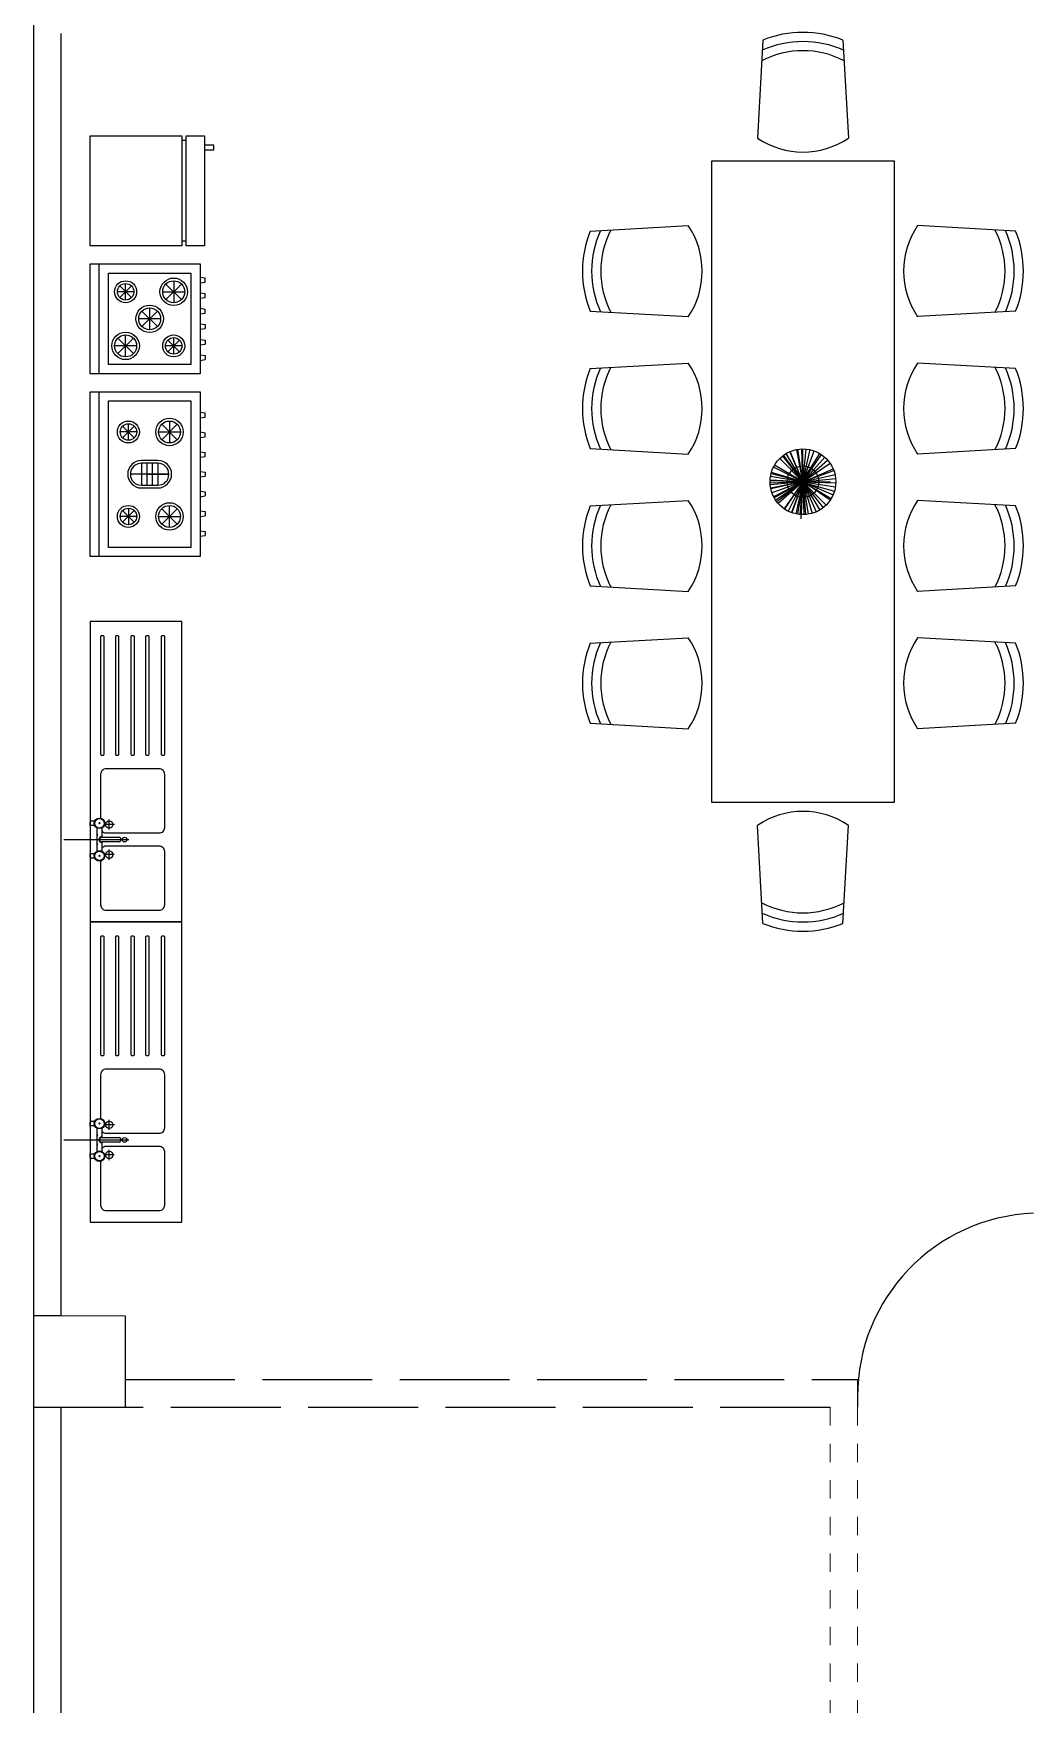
# Model space of a CAD drawing. Header units: millimetres. Extents: x -10 to 320, y -26 to 94.
# Drawn here: x 182.36 to 187.78, y 19.95 to 29.08 of the extents above; entities that cross this region are included whole.
import ezdxf

# ---------------------------------------------------------------- set-up
doc = ezdxf.new("R2010")
doc.units = ezdxf.units.MM
doc.header["$LTSCALE"] = 0.05
doc.linetypes.add('ACAD_ISO02W100', pattern=[15, 12, -3])
doc.layers.add('FUR', color=7, linetype='Continuous')

msp = doc.modelspace()

# ---------------------------------------------------------------- linework, layer by layer
for p, q in [((182.3593, 29.5783), (182.3593, 22.0784)), ((182.5093, 29.0783), (182.5093, 22.0778)), ((182.3593, 25.592), (182.3595, -0.4218)), ((182.5093, 25.592), (182.5093, 22.0778)), ((182.3593, 22.0784), (182.8593, 22.0763)), ((182.8593, 22.0763), (182.8593, 21.5763)), ((186.8592, 21.7284), (186.8592, 21.5784)), ((186.8593, 21.6456), (186.8593, 21.6343)), ((182.3593, 21.5784), (182.8593, 21.5763)), ((182.5093, 21.5778), (182.5093, 19.4284))]:
    msp.add_line(p, q)
at = {"linetype": 'ACAD_ISO02W100'}
for p, q in [((182.3593, 22.0784), (182.5093, 22.0784)), ((182.8593, 21.7284), (186.8592, 21.7284)), ((182.3593, 21.5784), (186.7092, 21.5784)), ((182.3593, 21.5784), (186.7092, 21.5784))]:
    msp.add_line(p, q, dxfattribs=at)
at = {"linetype": 'ACAD_ISO02W100', "lineweight": 13, "ltscale": 0.13}
for p, q in [((186.7092, 21.5784), (186.7092, 19.4284)), ((186.8592, 21.5784), (186.8592, 19.5784))]:
    msp.add_line(p, q, dxfattribs=at)
msp.add_arc((187.8593, 21.6371), 1, 92.26915, 180.16198)
at = {"layer": 'FUR'}
for p, q in [((186.3422, 29.0419), (186.3124, 28.5068)), ((186.7796, 29.0419), (186.8094, 28.5068)), ((183.194, 28.4935), (183.169, 28.4935)), ((183.194, 27.9185), (183.194, 28.5185)), ((183.194, 28.5185), (183.294, 28.5185)), ((183.294, 28.5185), (183.294, 27.9185)), ((186.0609, 28.3804), (186.0609, 24.8804)), ((187.0609, 28.3804), (186.0609, 28.3804)), ((187.0609, 24.8804), (187.0609, 28.3804)), ((185.3995, 27.9991), (185.9345, 28.0288)), ((187.7223, 27.9991), (187.1872, 28.0288)), ((183.194, 27.9435), (183.169, 27.9435)), ((183.294, 27.9185), (183.194, 27.9185)), ((183.269, 27.7469), (183.2974, 27.743)), ((183.2974, 27.7208), (183.2974, 27.743)), ((182.9076, 27.6678), (182.8176, 27.6678)), ((182.8944, 27.636), (182.8308, 27.6996)), ((182.8944, 27.6996), (182.8308, 27.636)), ((182.8626, 27.6228), (182.8626, 27.7128)), ((183.0653, 27.6678), (183.1853, 27.6678)), ((183.0829, 27.7102), (183.1677, 27.6254)), ((183.0829, 27.6254), (183.1677, 27.7102)), ((183.1253, 27.7278), (183.1253, 27.6078)), ((183.269, 27.7169), (183.2974, 27.7208)), ((183.269, 27.6622), (183.2974, 27.6582)), ((183.2974, 27.6361), (183.2974, 27.6582)), ((183.0364, 27.5625), (182.9515, 27.4776)), ((183.0364, 27.4776), (182.9515, 27.5625)), ((182.994, 27.4601), (182.994, 27.5801)), ((183.269, 27.6322), (183.2974, 27.6361)), ((183.269, 27.5774), (183.2974, 27.5735)), ((183.2974, 27.5514), (183.2974, 27.5735)), ((185.3995, 27.5616), (185.9345, 27.5319)), ((187.7223, 27.5616), (187.1872, 27.5319)), ((183.054, 27.5201), (182.934, 27.5201)), ((183.269, 27.5474), (183.2974, 27.5514)), ((183.269, 27.4927), (183.2974, 27.4888)), ((183.269, 27.4627), (183.2974, 27.4666)), ((183.2974, 27.4888), (183.2974, 27.4666)), ((182.9051, 27.3299), (182.8202, 27.4148)), ((182.9051, 27.4148), (182.8202, 27.3299)), ((182.8626, 27.3123), (182.8626, 27.4323)), ((183.1571, 27.4041), (183.0935, 27.3405)), ((183.1571, 27.3405), (183.0935, 27.4041)), ((183.1253, 27.3273), (183.1253, 27.4173)), ((183.269, 27.408), (183.2974, 27.404)), ((183.269, 27.378), (183.2974, 27.3819)), ((183.2974, 27.404), (183.2974, 27.3819)), ((182.9226, 27.3723), (182.8026, 27.3723)), ((183.1703, 27.3723), (183.0803, 27.3723)), ((183.269, 27.3232), (183.2974, 27.3193)), ((183.269, 27.2932), (183.2974, 27.2971)), ((183.2974, 27.3193), (183.2974, 27.2971)), ((185.3995, 27.2491), (185.9345, 27.2788)), ((187.7223, 27.2491), (187.1872, 27.2788)), ((183.269, 27.01), (183.2974, 27.006)), ((182.9098, 26.934), (182.8462, 26.8704)), ((182.9098, 26.8704), (182.8462, 26.934)), ((182.878, 26.8572), (182.878, 26.9472)), ((183.0598, 26.8598), (183.1447, 26.9446)), ((183.0598, 26.9446), (183.1447, 26.8598)), ((183.1023, 26.9622), (183.1023, 26.8422)), ((183.269, 26.98), (183.2974, 26.9839)), ((183.2974, 26.9839), (183.2974, 27.006)), ((182.923, 26.9022), (182.833, 26.9022)), ((183.0423, 26.9022), (183.1623, 26.9022)), ((183.269, 26.9022), (183.2974, 26.8983)), ((183.269, 26.8722), (183.2974, 26.8761)), ((183.2974, 26.8761), (183.2974, 26.8983)), ((183.269, 26.7944), (183.2974, 26.7905)), ((183.269, 26.7644), (183.2974, 26.7683)), ((183.2974, 26.7683), (183.2974, 26.7905)), ((185.3995, 26.8116), (185.9345, 26.7819)), ((186.5609, 26.6304), (186.4339, 26.7574)), ((186.5609, 26.6304), (186.4508, 26.7723)), ((186.5609, 26.6304), (186.4555, 26.7758)), ((186.5609, 26.6304), (186.4694, 26.785)), ((186.5609, 26.6304), (186.4895, 26.7952)), ((186.5609, 26.6304), (186.4905, 26.7956)), ((186.5609, 26.6304), (186.5281, 26.807)), ((186.5609, 26.6304), (186.5327, 26.8078)), ((186.5609, 26.6304), (186.5552, 26.8099)), ((186.5586, 26.6346), (186.6531, 26.7845)), ((186.5609, 26.6304), (186.5609, 26.81)), ((186.5609, 26.6304), (186.5777, 26.8092)), ((186.5609, 26.6304), (186.6, 26.8057)), ((186.5609, 26.6304), (186.6217, 26.7994)), ((186.5609, 26.6304), (186.6618, 26.779)), ((186.5609, 26.6304), (186.6796, 26.7652)), ((186.5609, 26.6304), (186.6955, 26.7492)), ((187.7223, 26.8116), (187.1872, 26.7819)), ((183.0989, 26.6716), (182.889, 26.6716)), ((182.949, 26.7316), (182.949, 26.6116)), ((182.9779, 26.7316), (182.9779, 26.6116)), ((182.9789, 26.6716), (183.0989, 26.6716)), ((183.0081, 26.7316), (183.0081, 26.6116)), ((183.0389, 26.7316), (183.0389, 26.6116)), ((183.269, 26.6866), (183.2974, 26.6827)), ((183.269, 26.6566), (183.2974, 26.6606)), ((183.2974, 26.6827), (183.2974, 26.6606)), ((186.5609, 26.6304), (186.3835, 26.6584)), ((186.5609, 26.6304), (186.3866, 26.6737)), ((186.5609, 26.6304), (186.3884, 26.6805)), ((186.5609, 26.6304), (186.4, 26.7101)), ((186.5609, 26.6304), (186.4063, 26.7218)), ((186.5573, 26.6257), (186.7263, 26.7002)), ((186.5609, 26.6304), (186.7094, 26.7314)), ((186.5609, 26.6304), (186.7298, 26.6913)), ((186.5609, 26.6304), (186.7361, 26.6697)), ((186.5609, 26.6304), (186.7397, 26.6474)), ((183.269, 26.5789), (183.2974, 26.5749)), ((183.269, 26.5489), (183.2974, 26.5528)), ((183.2974, 26.5749), (183.2974, 26.5528)), ((186.5609, 26.6304), (186.3814, 26.636)), ((186.5609, 26.6304), (186.3815, 26.6235)), ((186.5609, 26.6304), (186.3816, 26.6396)), ((186.5609, 26.6304), (186.3821, 26.6135)), ((186.5609, 26.6304), (186.3848, 26.5952)), ((186.5609, 26.6304), (186.3848, 26.5952)), ((186.5609, 26.6304), (186.3857, 26.5912)), ((186.5609, 26.6304), (186.392, 26.5695)), ((186.5609, 26.6304), (186.4009, 26.5488)), ((186.5609, 26.6304), (186.4046, 26.5419)), ((186.5609, 26.6304), (186.4124, 26.5294)), ((186.5609, 26.6304), (186.4189, 26.5205)), ((186.5609, 26.6304), (186.4262, 26.5116)), ((186.5609, 26.6304), (186.4592, 26.4824)), ((186.5609, 26.6304), (186.46, 26.4819)), ((186.5609, 26.6304), (186.4794, 26.4704)), ((186.5609, 26.6304), (186.4985, 26.462)), ((186.5609, 26.6304), (186.5001, 26.4614)), ((186.5609, 26.6304), (186.5218, 26.4552)), ((186.5609, 26.6304), (186.532, 26.4532)), ((186.5609, 26.6304), (186.5441, 26.4516)), ((186.5609, 26.6304), (186.5492, 26.4286)), ((186.566, 26.6346), (186.5609, 26.6304)), ((186.5609, 26.6304), (186.7404, 26.6249)), ((186.5609, 26.6304), (186.7383, 26.6024)), ((186.5609, 26.6304), (186.7257, 26.5592)), ((186.5609, 26.6304), (186.7155, 26.5391)), ((186.5609, 26.6304), (186.6879, 26.5035)), ((186.5609, 26.6304), (186.671, 26.4886)), ((186.5609, 26.6304), (186.6524, 26.4759)), ((186.5609, 26.6304), (186.6323, 26.4657)), ((186.5609, 26.6304), (186.6111, 26.458)), ((186.5609, 26.6304), (186.5891, 26.4531)), ((186.5609, 26.6304), (186.5666, 26.4509)), ((186.5609, 26.6304), (186.5741, 26.4513)), ((186.5609, 26.6304), (186.5609, 26.6304)), ((186.5609, 26.6304), (186.5609, 26.6304)), ((186.5609, 26.6304), (186.5609, 26.6304)), ((186.5609, 26.6304), (186.5609, 26.6304)), ((186.5609, 26.6304), (186.7109, 26.6304)), ((186.5622, 26.6257), (186.7327, 26.5782)), ((186.5634, 26.6325), (186.7104, 26.531)), ((182.9098, 26.4729), (182.8462, 26.4093)), ((182.9098, 26.4093), (182.8462, 26.4729)), ((182.878, 26.4861), (182.878, 26.3961)), ((183.0598, 26.3987), (183.1447, 26.4835)), ((183.0598, 26.4835), (183.1447, 26.3987)), ((183.1023, 26.3811), (183.1023, 26.5011)), ((183.269, 26.4711), (183.2974, 26.4672)), ((183.2974, 26.4672), (183.2974, 26.445)), ((185.3995, 26.4991), (185.9345, 26.5288)), ((187.7223, 26.4991), (187.1872, 26.5288)), ((182.923, 26.4411), (182.833, 26.4411)), ((183.0423, 26.4411), (183.1623, 26.4411)), ((183.269, 26.4411), (183.2974, 26.445)), ((183.269, 26.3633), (183.2974, 26.3594)), ((183.269, 26.3333), (183.2974, 26.3372)), ((183.2974, 26.3594), (183.2974, 26.3372)), ((185.3995, 26.0616), (185.9345, 26.0319)), ((187.7223, 26.0616), (187.1872, 26.0319)), ((182.669, 25.8676), (182.669, 24.2278)), ((183.169, 25.8676), (182.669, 25.8676)), ((183.169, 24.2278), (183.169, 25.8676)), ((182.7257, 25.7851), (182.7257, 25.1423)), ((182.741, 25.7891), (182.7297, 25.7891)), ((182.745, 25.1423), (182.745, 25.7851)), ((182.8066, 25.7851), (182.8066, 25.1423)), ((182.8219, 25.7891), (182.8106, 25.7891)), ((182.8259, 25.1423), (182.8259, 25.7851)), ((182.891, 25.7851), (182.891, 25.1423)), ((182.9063, 25.7891), (182.895, 25.7891)), ((182.9103, 25.1423), (182.9103, 25.7851)), ((182.972, 25.7851), (182.972, 25.1423)), ((182.9873, 25.7891), (182.976, 25.7891)), ((182.9913, 25.1423), (182.9913, 25.7851)), ((183.0572, 25.7851), (183.0572, 25.1423)), ((183.0724, 25.7891), (183.0612, 25.7891)), ((183.0764, 25.1423), (183.0764, 25.7851)), ((185.3995, 25.7491), (185.9345, 25.7788)), ((187.7223, 25.7491), (187.1872, 25.7788)), ((185.3995, 25.3116), (185.9345, 25.2819)), ((187.7223, 25.3116), (187.1872, 25.2819)), ((182.7297, 25.1383), (182.741, 25.1383)), ((182.8106, 25.1383), (182.8219, 25.1383)), ((182.895, 25.1383), (182.9063, 25.1383)), ((182.976, 25.1383), (182.9873, 25.1383)), ((183.0612, 25.1383), (183.0724, 25.1383)), ((186.0609, 24.8804), (187.0609, 24.8804)), ((182.669, 24.753), (182.669, 24.7734)), ((182.6939, 24.753), (182.669, 24.753)), ((182.674, 24.7784), (182.6939, 24.7784)), ((182.7071, 24.6137), (182.7071, 24.7399)), ((182.7325, 24.7399), (182.7325, 24.6923)), ((182.8025, 24.759), (182.7454, 24.759)), ((182.7734, 24.7314), (182.7734, 24.7867)), ((186.3422, 24.219), (186.3124, 24.7541)), ((186.7796, 24.219), (186.8094, 24.7541)), ((182.5261, 24.6768), (182.8802, 24.6768)), ((182.7071, 24.7064), (182.7071, 24.698)), ((182.7071, 24.6557), (182.7071, 24.6472)), ((182.7325, 24.6895), (182.8291, 24.6895)), ((182.8291, 24.6641), (182.7325, 24.6641)), ((182.7325, 24.6613), (182.7325, 24.6294)), ((182.8341, 24.6845), (182.8341, 24.6691)), ((182.669, 24.6006), (182.6939, 24.6006)), ((182.669, 24.5802), (182.669, 24.6006)), ((182.6939, 24.5752), (182.674, 24.5752)), ((182.7325, 24.6341), (182.7325, 24.6137)), ((182.8006, 24.5946), (182.7454, 24.5946)), ((182.7734, 24.567), (182.7734, 24.6222)), ((182.669, 24.2278), (183.169, 24.2278)), ((182.669, 24.2278), (182.669, 22.588)), ((183.169, 24.2278), (182.669, 24.2278)), ((183.169, 22.588), (183.169, 24.2278)), ((182.7257, 24.1453), (182.7257, 23.5025)), ((182.741, 24.1493), (182.7297, 24.1493)), ((182.745, 23.5025), (182.745, 24.1453)), ((182.8066, 24.1453), (182.8066, 23.5025)), ((182.8219, 24.1493), (182.8106, 24.1493)), ((182.8259, 23.5025), (182.8259, 24.1453)), ((182.891, 24.1453), (182.891, 23.5025)), ((182.9063, 24.1493), (182.895, 24.1493)), ((182.9103, 23.5025), (182.9103, 24.1453)), ((182.972, 24.1453), (182.972, 23.5025)), ((182.9873, 24.1493), (182.976, 24.1493)), ((182.9913, 23.5025), (182.9913, 24.1453)), ((183.0572, 24.1453), (183.0572, 23.5025)), ((183.0724, 24.1493), (183.0612, 24.1493)), ((183.0764, 23.5025), (183.0764, 24.1453)), ((182.7297, 23.4985), (182.741, 23.4985)), ((182.8106, 23.4985), (182.8219, 23.4985)), ((182.895, 23.4985), (182.9063, 23.4985)), ((182.976, 23.4985), (182.9873, 23.4985)), ((183.0612, 23.4985), (183.0724, 23.4985)), ((182.669, 23.1132), (182.669, 23.1336)), ((182.6939, 23.1132), (182.669, 23.1132)), ((182.674, 23.1386), (182.6939, 23.1386)), ((182.7071, 22.974), (182.7071, 23.1001)), ((182.7325, 23.1001), (182.7325, 23.0525)), ((182.8025, 23.1193), (182.7454, 23.1193)), ((182.7734, 23.0916), (182.7734, 23.1469)), ((182.5261, 23.037), (182.8802, 23.037)), ((182.7071, 23.0667), (182.7071, 23.0582)), ((182.7071, 23.0159), (182.7071, 23.0074)), ((182.7325, 23.0497), (182.8291, 23.0497)), ((182.8291, 23.0243), (182.7325, 23.0243)), ((182.7325, 23.0215), (182.7325, 22.9896)), ((182.7325, 22.9943), (182.7325, 22.974)), ((182.8341, 23.0447), (182.8341, 23.0293)), ((182.669, 22.9608), (182.6939, 22.9608)), ((182.669, 22.9404), (182.669, 22.9608)), ((182.6939, 22.9354), (182.674, 22.9354)), ((182.8006, 22.9548), (182.7454, 22.9548)), ((182.7734, 22.9272), (182.7734, 22.9825)), ((182.669, 22.588), (183.169, 22.588))]:
    msp.add_line(p, q, dxfattribs=at)
for points in [[(182.669, 28.5185), (183.169, 28.5185), (183.169, 27.9185), (182.669, 27.9185)], [(183.269, 27.8201), (183.269, 27.2201), (182.669, 27.2201), (182.669, 27.8201)], [(183.269, 27.8201), (183.269, 27.2201), (182.719, 27.2201), (182.719, 27.8201)], [(183.219, 27.7701), (183.219, 27.2701), (182.769, 27.2701), (182.769, 27.7701)], [(183.269, 27.1216), (183.269, 26.2216), (182.669, 26.2216), (182.669, 27.1216)], [(183.269, 27.1216), (183.269, 26.2216), (182.719, 26.2216), (182.719, 27.1216)], [(183.219, 27.0716), (183.219, 26.2716), (182.769, 26.2716), (182.769, 27.0716)]]:
    msp.add_lwpolyline(points, close=True, dxfattribs=at)
for points in [[(183.294, 28.4435), (183.344, 28.4435), (183.344, 28.4685), (183.294, 28.4685)], [(182.6911, 24.7687), (182.6938, 24.7684)], [(182.6911, 24.7627), (182.6938, 24.763)], [(182.6924, 24.7746), (182.6949, 24.7738)], [(182.6924, 24.7568), (182.6949, 24.7576)], [(182.6948, 24.7801), (182.6971, 24.7788)], [(182.6948, 24.7513), (182.6971, 24.7526)], [(182.6984, 24.785), (182.7003, 24.7832)], [(182.6984, 24.7465), (182.7003, 24.7482)], [(182.7028, 24.789), (182.7044, 24.7869)], [(182.7028, 24.7424), (182.7044, 24.7446)], [(182.7081, 24.792), (182.7091, 24.7896)], [(182.7081, 24.7394), (182.7091, 24.7418)], [(182.7138, 24.7939), (182.7143, 24.7913)], [(182.7138, 24.7376), (182.7143, 24.7401)], [(182.7163, 24.7622), (182.7233, 24.7692)], [(182.7163, 24.7692), (182.7233, 24.7622)], [(182.7198, 24.7945), (182.7198, 24.7919)], [(182.7198, 24.7369), (182.7198, 24.7396)], [(182.7257, 24.7939), (182.7252, 24.7913)], [(182.7257, 24.7376), (182.7252, 24.7401)], [(182.7315, 24.792), (182.7304, 24.7896)], [(182.7315, 24.7394), (182.7304, 24.7418)], [(182.7367, 24.789), (182.7351, 24.7869)], [(182.7367, 24.7424), (182.7351, 24.7446)], [(182.7412, 24.785), (182.7392, 24.7832)], [(182.7412, 24.7465), (182.7392, 24.7482)], [(182.7447, 24.7801), (182.7424, 24.7788)], [(182.7447, 24.7513), (182.7424, 24.7526)], [(182.7471, 24.7746), (182.7446, 24.7738)], [(182.7471, 24.7568), (182.7446, 24.7576)], [(182.7484, 24.7687), (182.7458, 24.7684)], [(182.7484, 24.7627), (182.7458, 24.763)], [(182.6911, 24.5909), (182.6938, 24.5906)], [(182.6911, 24.5849), (182.6938, 24.5852)], [(182.6924, 24.5968), (182.6949, 24.596)], [(182.6924, 24.579), (182.6949, 24.5798)], [(182.6948, 24.6023), (182.6971, 24.601)], [(182.6948, 24.5735), (182.6971, 24.5748)], [(182.6984, 24.6072), (182.7003, 24.6054)], [(182.6984, 24.5687), (182.7003, 24.5704)], [(182.7028, 24.6112), (182.7044, 24.6091)], [(182.7028, 24.5646), (182.7044, 24.5668)], [(182.7081, 24.6142), (182.7091, 24.6118)], [(182.7081, 24.5616), (182.7091, 24.564)], [(182.7138, 24.6161), (182.7143, 24.6135)], [(182.7138, 24.5598), (182.7143, 24.5623)], [(182.7163, 24.5914), (182.7233, 24.5844)], [(182.7163, 24.5844), (182.7233, 24.5914)], [(182.7198, 24.6167), (182.7198, 24.6141)], [(182.7198, 24.5591), (182.7198, 24.5618)], [(182.7257, 24.6161), (182.7252, 24.6135)], [(182.7257, 24.5598), (182.7252, 24.5623)], [(182.7315, 24.6142), (182.7304, 24.6118)], [(182.7315, 24.5616), (182.7304, 24.564)], [(182.7367, 24.6112), (182.7351, 24.6091)], [(182.7367, 24.5646), (182.7351, 24.5668)], [(182.7412, 24.6072), (182.7392, 24.6054)], [(182.7412, 24.5687), (182.7392, 24.5704)], [(182.7447, 24.6023), (182.7424, 24.601)], [(182.7447, 24.5735), (182.7424, 24.5748)], [(182.7471, 24.5968), (182.7446, 24.596)], [(182.7471, 24.579), (182.7446, 24.5798)], [(182.7484, 24.5909), (182.7458, 24.5906)], [(182.7484, 24.5849), (182.7458, 24.5852)], [(182.6911, 23.129), (182.6938, 23.1287)], [(182.6911, 23.1229), (182.6938, 23.1232)], [(182.6924, 23.1348), (182.6949, 23.134)], [(182.6924, 23.1171), (182.6949, 23.1179)], [(182.6948, 23.1403), (182.6971, 23.139)], [(182.6948, 23.1116), (182.6971, 23.1129)], [(182.6984, 23.1452), (182.7003, 23.1434)], [(182.6984, 23.1067), (182.7003, 23.1085)], [(182.7028, 23.1492), (182.7044, 23.1471)], [(182.7028, 23.1027), (182.7044, 23.1048)], [(182.7081, 23.1522), (182.7091, 23.1498)], [(182.7081, 23.0996), (182.7091, 23.1021)], [(182.7138, 23.1541), (182.7143, 23.1515)], [(182.7138, 23.0978), (182.7143, 23.1004)], [(182.7163, 23.1225), (182.7233, 23.1294)], [(182.7163, 23.1294), (182.7233, 23.1225)], [(182.7198, 23.1547), (182.7198, 23.1521)], [(182.7198, 23.0972), (182.7198, 23.0998)], [(182.7257, 23.1541), (182.7252, 23.1515)], [(182.7257, 23.0978), (182.7252, 23.1004)], [(182.7315, 23.1522), (182.7304, 23.1498)], [(182.7315, 23.0996), (182.7304, 23.1021)], [(182.7367, 23.1492), (182.7351, 23.1471)], [(182.7367, 23.1027), (182.7351, 23.1048)], [(182.7412, 23.1452), (182.7392, 23.1434)], [(182.7412, 23.1067), (182.7392, 23.1085)], [(182.7447, 23.1403), (182.7424, 23.139)], [(182.7447, 23.1116), (182.7424, 23.1129)], [(182.7471, 23.1348), (182.7446, 23.134)], [(182.7471, 23.1171), (182.7446, 23.1179)], [(182.7484, 23.129), (182.7458, 23.1287)], [(182.7484, 23.1229), (182.7458, 23.1232)], [(182.6911, 22.9512), (182.6938, 22.9509)], [(182.6911, 22.9451), (182.6938, 22.9454)], [(182.6924, 22.957), (182.6949, 22.9562)], [(182.6924, 22.9393), (182.6949, 22.9401)], [(182.6948, 22.9625), (182.6971, 22.9612)], [(182.6948, 22.9338), (182.6971, 22.9351)], [(182.6984, 22.9674), (182.7003, 22.9656)], [(182.6984, 22.9289), (182.7003, 22.9307)], [(182.7028, 22.9714), (182.7044, 22.9693)], [(182.7028, 22.9249), (182.7044, 22.927)], [(182.7081, 22.9744), (182.7091, 22.972)], [(182.7081, 22.9218), (182.7091, 22.9243)], [(182.7138, 22.9763), (182.7143, 22.9737)], [(182.7138, 22.92), (182.7143, 22.9226)], [(182.7163, 22.9516), (182.7233, 22.9447)], [(182.7163, 22.9447), (182.7233, 22.9516)], [(182.7198, 22.9769), (182.7198, 22.9743)], [(182.7198, 22.9194), (182.7198, 22.922)], [(182.7257, 22.9763), (182.7252, 22.9737)], [(182.7257, 22.92), (182.7252, 22.9226)], [(182.7315, 22.9744), (182.7304, 22.972)], [(182.7315, 22.9218), (182.7304, 22.9243)], [(182.7367, 22.9714), (182.7351, 22.9693)], [(182.7367, 22.9249), (182.7351, 22.927)], [(182.7412, 22.9674), (182.7392, 22.9656)], [(182.7412, 22.9289), (182.7392, 22.9307)], [(182.7447, 22.9625), (182.7424, 22.9612)], [(182.7447, 22.9338), (182.7424, 22.9351)], [(182.7471, 22.957), (182.7446, 22.9562)], [(182.7471, 22.9393), (182.7446, 22.9401)], [(182.7484, 22.9512), (182.7458, 22.9509)], [(182.7484, 22.9451), (182.7458, 22.9454)]]:
    msp.add_lwpolyline(points, dxfattribs=at)
for points in [[(182.949, 26.7466, 1), (182.949, 26.5966), (183.0389, 26.5966, 1), (183.0389, 26.7466)], [(182.949, 26.6116), (183.0389, 26.6116, 1), (183.0389, 26.7316), (182.949, 26.7316, 1)]]:
    msp.add_lwpolyline(points, format="xyb", close=True, dxfattribs=at)
for points in [[(183.046, 25.0629), (182.756, 25.0629, 0.414214), (182.726, 25.0329), (182.726, 24.7938, 0.414214)], [(182.7325, 24.7242, 0.229262), (182.756, 24.7129), (183.046, 24.7129, 0.414214), (183.076, 24.7429), (183.076, 25.0329, 0.414214), (183.046, 25.0629)], [(182.726, 24.5598), (182.726, 24.3208, 0.414214), (182.756, 24.2908), (183.046, 24.2908, 0.414214), (183.076, 24.3208), (183.076, 24.6108, 0.414214), (183.046, 24.6408)], [(183.046, 24.6408), (182.756, 24.6408, 0.229262), (182.7325, 24.6294)], [(183.046, 23.4231), (182.756, 23.4231, 0.414214), (182.726, 23.3931), (182.726, 23.1541, 0.414214)], [(182.7325, 23.0845, 0.229262), (182.756, 23.0731), (183.046, 23.0731, 0.414214), (183.076, 23.1031), (183.076, 23.3931, 0.414214), (183.046, 23.4231)], [(182.726, 22.92), (182.726, 22.681, 0.414214), (182.756, 22.651), (183.046, 22.651, 0.414214), (183.076, 22.681), (183.076, 22.971, 0.414214), (183.046, 23.001)], [(183.046, 23.001), (182.756, 23.001, 0.229262), (182.7325, 22.9896)]]:
    msp.add_lwpolyline(points, format="xyb", dxfattribs=at)
for centre, radius in [((183.1253, 27.6678), 0.075), ((182.8626, 27.6678), 0.06), ((182.8626, 27.6678), 0.045), ((183.1253, 27.6678), 0.06), ((182.994, 27.5201), 0.075), ((182.994, 27.5201), 0.06), ((182.8626, 27.3723), 0.075), ((182.8626, 27.3723), 0.06), ((183.1253, 27.3723), 0.06), ((183.1253, 27.3723), 0.045), ((182.878, 26.9022), 0.06), ((182.878, 26.9022), 0.045), ((183.1023, 26.9022), 0.075), ((183.1023, 26.9022), 0.06), ((186.5609, 26.6304), 0.1796), ((186.5609, 26.6304), 0.0866), ((182.878, 26.4411), 0.06), ((182.878, 26.4411), 0.045), ((183.1023, 26.4411), 0.075), ((183.1023, 26.4411), 0.06), ((182.7198, 24.7657), 0.0288), ((182.7198, 24.7657), 0.0261), ((182.7734, 24.759), 0.02), ((182.8567, 24.6768), 0.0127), ((182.7198, 24.5879), 0.0288), ((182.7198, 24.5879), 0.0261), ((182.7734, 24.5946), 0.02), ((182.7198, 23.1259), 0.0288), ((182.7198, 23.1259), 0.0261), ((182.7734, 23.1193), 0.02), ((182.8567, 23.037), 0.0127), ((182.7198, 22.9481), 0.0288), ((182.7198, 22.9481), 0.0261), ((182.7734, 22.9548), 0.02)]:
    msp.add_circle(centre, radius, dxfattribs=at)
for centre, radius, start, end in [((186.5609, 28.4961), 0.5379, 65.6452, 114.3548), ((186.5609, 28.4961), 0.5879, 68.15767, 111.84233), ((186.5609, 28.4961), 0.4879, 62.53876, 117.46124), ((186.5609, 28.4961), 0.4879, 62.53876, 117.46124), ((186.5609, 28.8729), 0.4425, 235.83817, 304.16183), ((185.5684, 27.7803), 0.4425, 325.83817, 34.16183), ((187.5534, 27.7803), 0.4425, 145.83817, 214.16183), ((185.9452, 27.7803), 0.5879, 158.15767, 201.84233), ((185.9452, 27.7803), 0.5379, 155.6452, 204.3548), ((185.9452, 27.7803), 0.4879, 152.53876, 207.46124), ((185.9452, 27.7803), 0.4879, 152.53876, 207.46124), ((187.1766, 27.7803), 0.4879, 332.53876, 27.46124), ((187.1766, 27.7803), 0.4879, 332.53876, 27.46124), ((187.1766, 27.7803), 0.5379, 335.6452, 24.3548), ((187.1766, 27.7803), 0.5879, 338.15767, 21.84233), ((185.9452, 27.0303), 0.5879, 158.15767, 201.84233), ((185.9452, 27.0303), 0.5379, 155.6452, 204.3548), ((185.9452, 27.0303), 0.4879, 152.53876, 207.46124), ((185.9452, 27.0303), 0.4879, 152.53876, 207.46124), ((185.5684, 27.0303), 0.4425, 325.83817, 34.16183), ((187.5534, 27.0303), 0.4425, 145.83817, 214.16183), ((187.1766, 27.0303), 0.4879, 332.53876, 27.46124), ((187.1766, 27.0303), 0.4879, 332.53876, 27.46124), ((187.1766, 27.0303), 0.5379, 335.6452, 24.3548), ((187.1766, 27.0303), 0.5879, 338.15767, 21.84233), ((185.9452, 26.2803), 0.5879, 158.15767, 201.84233), ((185.9452, 26.2803), 0.5379, 155.6452, 204.3548), ((185.9452, 26.2803), 0.4879, 152.53876, 207.46124), ((185.9452, 26.2803), 0.4879, 152.53876, 207.46124), ((185.5684, 26.2803), 0.4425, 325.83817, 34.16183), ((187.5534, 26.2803), 0.4425, 145.83817, 214.16183), ((187.1766, 26.2803), 0.4879, 332.53876, 27.46124), ((187.1766, 26.2803), 0.4879, 332.53876, 27.46124), ((187.1766, 26.2803), 0.5379, 335.6452, 24.3548), ((187.1766, 26.2803), 0.5879, 338.15767, 21.84233), ((182.7297, 25.7851), 0.004, 90, 180), ((182.741, 25.7851), 0.004, 0, 90), ((182.8106, 25.7851), 0.004, 90, 180), ((182.8219, 25.7851), 0.004, 0, 90), ((182.895, 25.7851), 0.004, 90, 180), ((182.9063, 25.7851), 0.004, 0, 90), ((182.976, 25.7851), 0.004, 90, 180), ((182.9873, 25.7851), 0.004, 0, 90), ((183.0612, 25.7851), 0.004, 90, 180), ((183.0724, 25.7851), 0.004, 0, 90), ((185.9452, 25.5303), 0.5879, 158.15767, 201.84233), ((185.9452, 25.5303), 0.5379, 155.6452, 204.3548), ((185.9452, 25.5303), 0.4879, 152.53876, 207.46124), ((185.9452, 25.5303), 0.4879, 152.53876, 207.46124), ((185.5684, 25.5303), 0.4425, 325.83817, 34.16183), ((187.5534, 25.5303), 0.4425, 145.83817, 214.16183), ((187.1766, 25.5303), 0.4879, 332.53876, 27.46124), ((187.1766, 25.5303), 0.4879, 332.53876, 27.46124), ((187.1766, 25.5303), 0.5379, 335.6452, 24.3548), ((187.1766, 25.5303), 0.5879, 338.15767, 21.84233), ((182.7297, 25.1423), 0.004, 180, 270), ((182.741, 25.1423), 0.004, 270, 0), ((182.8106, 25.1423), 0.004, 180, 270), ((182.8219, 25.1423), 0.004, 270, 0), ((182.895, 25.1423), 0.004, 180, 270), ((182.9063, 25.1423), 0.004, 270, 0), ((182.976, 25.1423), 0.004, 180, 270), ((182.9873, 25.1423), 0.004, 270, 0), ((183.0612, 25.1423), 0.004, 180, 270), ((183.0724, 25.1423), 0.004, 270, 0), ((186.5609, 24.388), 0.4425, 55.83817, 124.16183), ((182.674, 24.7734), 0.005, 90, 180), ((182.7325, 24.6768), 0.0155, 90, 270), ((182.7325, 24.6768), 0.0127, 90, 270), ((182.8291, 24.6845), 0.005, 0, 90), ((182.8291, 24.6691), 0.005, 270, 0), ((182.674, 24.5802), 0.005, 180, 270), ((186.5609, 24.7647), 0.4879, 242.53876, 297.46124), ((186.5609, 24.7647), 0.4879, 242.53876, 297.46124), ((186.5609, 24.7647), 0.5379, 245.6452, 294.3548), ((186.5609, 24.7647), 0.5879, 248.15767, 291.84233), ((182.7297, 24.1453), 0.004, 90, 180), ((182.741, 24.1453), 0.004, 0, 90), ((182.8106, 24.1453), 0.004, 90, 180), ((182.8219, 24.1453), 0.004, 0, 90), ((182.895, 24.1453), 0.004, 90, 180), ((182.9063, 24.1453), 0.004, 0, 90), ((182.976, 24.1453), 0.004, 90, 180), ((182.9873, 24.1453), 0.004, 0, 90), ((183.0612, 24.1453), 0.004, 90, 180), ((183.0724, 24.1453), 0.004, 0, 90), ((182.7297, 23.5025), 0.004, 180, 270), ((182.741, 23.5025), 0.004, 270, 0), ((182.8106, 23.5025), 0.004, 180, 270), ((182.8219, 23.5025), 0.004, 270, 0), ((182.895, 23.5025), 0.004, 180, 270), ((182.9063, 23.5025), 0.004, 270, 0), ((182.976, 23.5025), 0.004, 180, 270), ((182.9873, 23.5025), 0.004, 270, 0), ((183.0612, 23.5025), 0.004, 180, 270), ((183.0724, 23.5025), 0.004, 270, 0), ((182.674, 23.1336), 0.005, 90, 180), ((182.7325, 23.037), 0.0155, 90, 270), ((182.7325, 23.037), 0.0127, 90, 270), ((182.8291, 23.0447), 0.005, 0, 90), ((182.8291, 23.0293), 0.005, 270, 0), ((182.674, 22.9404), 0.005, 180, 270)]:
    msp.add_arc(centre, radius, start, end, dxfattribs=at)

doc.saveas('drawing.dxf')
